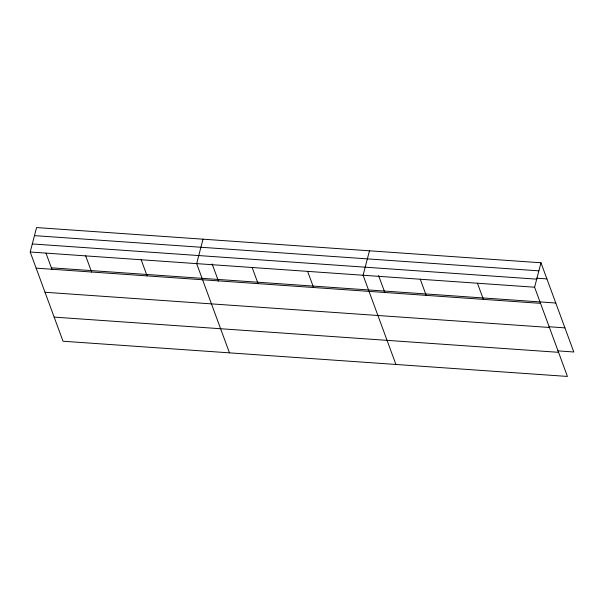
<?xml version="1.0" encoding="UTF-8"?>
<svg xmlns="http://www.w3.org/2000/svg" width="604" height="604" viewBox="0 0 604 604"><rect width="100%" height="100%" fill="white"/><g stroke="black" fill="none" stroke-linecap="round" stroke-linejoin="round"><path stroke-width="0.91" d="M540.973 262.77L534.6 287.217L567.428 376.435L63.027 341.23L30.2 252.011L36.572 227.565L540.973 262.77L573.8 351.989L557.87 350.871M203.027 239.184L196.655 263.631L229.475 352.849M369.474 250.796L363.102 275.25L395.93 364.469M34.473 235.636L538.874 270.841M536.601 278.18L546.907 278.905M32.306 243.948L536.707 279.154M30.2 252.011L534.6 287.217M51.385 267.814L555.786 303.019M36.134 268.146L540.535 303.351M548.998 326.756L564.929 327.866M45.006 292.261L549.413 327.466M54.149 317.115L558.557 352.321M477.439 283.231L483.374 299.358M420.271 279.237L426.205 295.371M378.58 275.545L384.914 292.766M307.625 271.377L313.559 287.512M252.14 267.504L258.074 283.638M212.132 263.925L218.467 281.147M141.17 259.758L147.104 275.892M85.685 255.885L91.619 272.019M45.995 253.174L52.012 269.527"/></g></svg>
